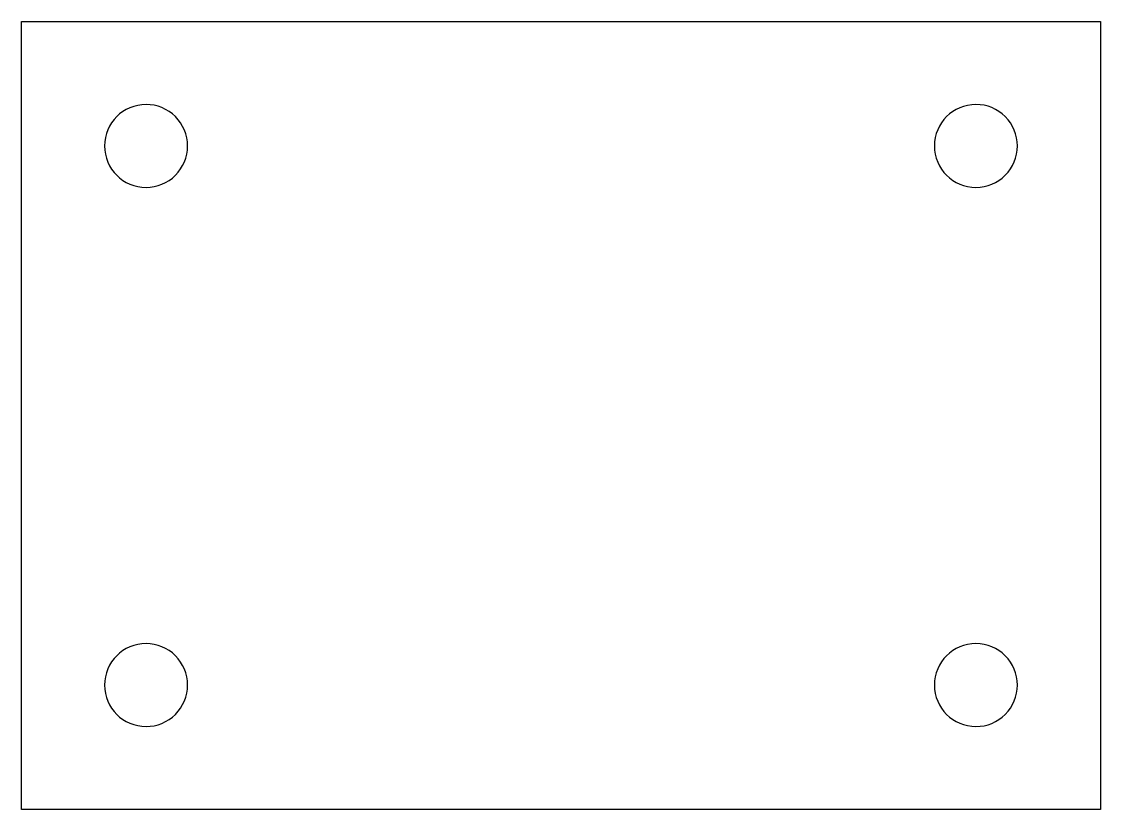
# Model space of a CAD drawing. Extents: x -236 to 290, y -30 to 30.
# Drawn here: x -235.8 to -153.3, y -30.2 to 30.2 of the extents above.
import ezdxf

# ---------------------------------------------------------------- set-up
doc = ezdxf.new("R2010")
doc.units = 0
doc.layers.add('LAYER_1', color=7, linetype='CONTINUOUS')

# ---------------------------------------------------------------- blocks, each defined once
blk = doc.blocks.new('AIGNBL01010006')
at = {"layer": 'LAYER_1'}
blk.add_line((-153.2675, 30.1625), (-153.2675, -30.1625), dxfattribs=at)
blk = doc.blocks.new('AIGNBL01010007')
at = {"layer": 'LAYER_1'}
blk.add_line((-235.8175, 30.1625), (-153.2675, 30.1625), dxfattribs=at)
blk = doc.blocks.new('AIGNBL01010008')
at = {"layer": 'LAYER_1'}
blk.add_line((-153.2675, -30.1625), (-235.8175, -30.1625), dxfattribs=at)
blk = doc.blocks.new('AIGNBL01010009')
at = {"layer": 'LAYER_1'}
blk.add_line((-235.8175, -30.1625), (-235.8175, 30.1625), dxfattribs=at)
blk = doc.blocks.new('AIGNBL0101000A')
at = {"layer": 'LAYER_1'}
for start, end in [(90.000225, 179.999775), (359.999775, 90.000225), (269.999775, 0.000225), (180.000225, 269.999775)]:
    blk.add_arc((-226.2925, 20.6375), 3.175, start, end, dxfattribs=at)
blk = doc.blocks.new('AIGNBL0101000B')
at = {"layer": 'LAYER_1'}
for start, end in [(90.000225, 179.999775), (359.999775, 90.000225), (269.999775, 0.000225), (180.000225, 269.999775)]:
    blk.add_arc((-226.2925, -20.6375), 3.175, start, end, dxfattribs=at)
blk = doc.blocks.new('AIGNBL0101000C')
at = {"layer": 'LAYER_1'}
blk.add_arc((-162.7925, -20.6375), 3.175, 269.999775, 0.000225, dxfattribs=at)
blk = doc.blocks.new('AIGNBL0101000D')
at = {"layer": 'LAYER_1'}
for start, end in [(90.000225, 179.999775), (359.999775, 90.000225), (180.000225, 269.999775)]:
    blk.add_arc((-162.7925, -20.6375), 3.175, start, end, dxfattribs=at)
blk = doc.blocks.new('AIGNBL0101000E')
at = {"layer": 'LAYER_1'}
for start, end in [(90.000225, 179.999775), (359.999775, 90.000225), (269.999775, 0.000225), (180.000225, 269.999775)]:
    blk.add_arc((-162.7925, 20.6375), 3.175, start, end, dxfattribs=at)

msp = doc.modelspace()

# ---------------------------------------------------------------- block references
at = {"layer": 'LAYER_1'}
for name in ['AIGNBL01010007', 'AIGNBL01010009', 'AIGNBL01010006', 'AIGNBL0101000A', 'AIGNBL0101000E', 'AIGNBL0101000B', 'AIGNBL0101000D', 'AIGNBL0101000C', 'AIGNBL01010008']:
    msp.add_blockref(name, (0, 0), dxfattribs=at)

doc.saveas('drawing.dxf')
